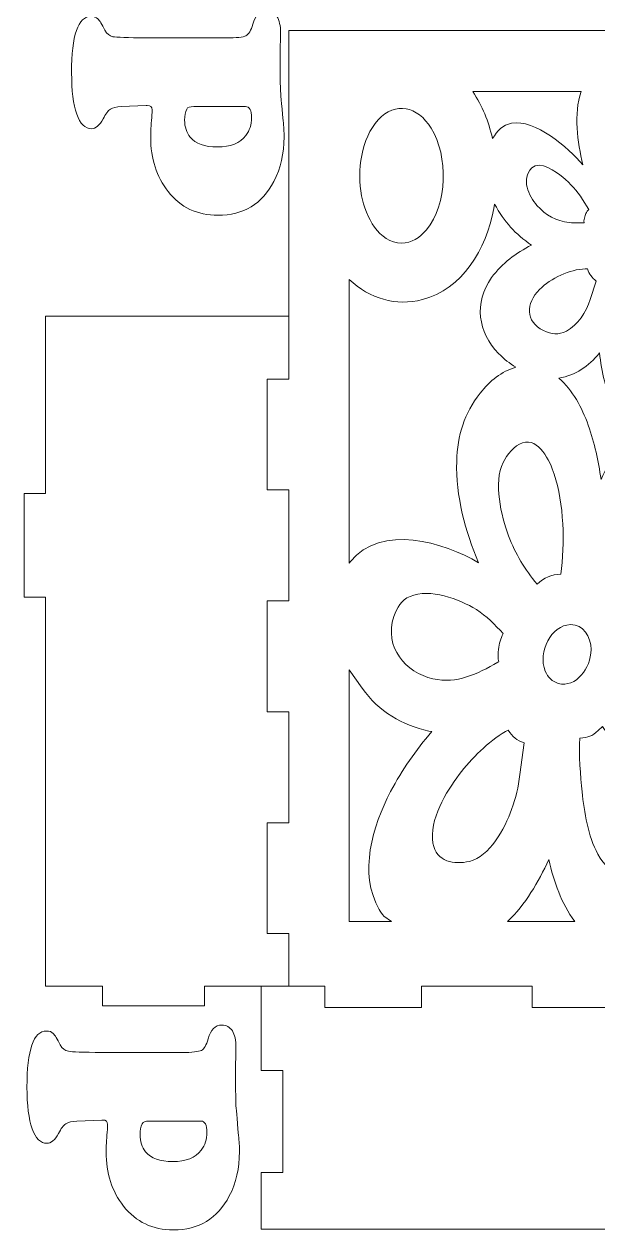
# Model space of a CAD drawing. Header units: centimetres. Extents: x -59 to 59, y -29 to 29.
# Drawn here: x 30.93 to 37.59, y -29.25 to -15.27 of the extents above; entities that cross this region are included whole.
import ezdxf

# ---------------------------------------------------------------- set-up
doc = ezdxf.new("R2010")
doc.units = ezdxf.units.CM
doc.header["$MEASUREMENT"] = 0
doc.layers.add('Camada 1', color=7, linetype='Continuous')

msp = doc.modelspace()

# ---------------------------------------------------------------- linework, layer by layer
at = {"layer": 'Camada 1', "color": 250, "lineweight": 9}
for points, knots in [([(32.352, -15.43285), (32.352, -15.43285), (33.2798, -15.43285), (33.2798, -15.43285), (33.2798, -15.43285), (33.3996, -15.43285), (33.47606, -15.42503), (33.50798, -15.40816), (33.50798, -15.40816), (33.54049, -15.39191), (33.56698, -15.34736), (33.58685, -15.2745), (33.58685, -15.2745), (33.61695, -15.16855), (33.66994, -15.11556), (33.74519, -15.11556), (33.74519, -15.11556), (33.79818, -15.11556), (33.83911, -15.13784), (33.86741, -15.18239), (33.86741, -15.18239), (33.8951, -15.22754), (33.90955, -15.29197), (33.90955, -15.37686), (33.90955, -15.37686), (33.90955, -15.40516), (33.90775, -15.47499), (33.90413, -15.58638), (33.90413, -15.58638), (33.90413, -15.58638), (33.90413, -15.69235), (33.90413, -15.69235), (33.90413, -15.69235), (33.90534, -15.88742), (33.90655, -16.00181), (33.90836, -16.03553), (33.90836, -16.03553), (33.91016, -16.06924), (33.92039, -16.18845), (33.93966, -16.39435), (33.93966, -16.39435), (33.94629, -16.46239), (33.9499, -16.52501), (33.9499, -16.5816), (33.9499, -16.5816), (33.9499, -16.77427), (33.91076, -16.94586), (33.83189, -17.09637), (33.83189, -17.09637), (33.69523, -17.35887), (33.47908, -17.48953), (33.18286, -17.48953), (33.18286, -17.48953), (32.94263, -17.48953), (32.75058, -17.39801), (32.60608, -17.21437), (32.60608, -17.21437), (32.47062, -17.04159), (32.40317, -16.83267), (32.40317, -16.58642), (32.40317, -16.58642), (32.40317, -16.5244), (32.4074, -16.44794), (32.41522, -16.35763), (32.41522, -16.35763), (32.41883, -16.30946), (32.42064, -16.27937), (32.42064, -16.26732), (32.42064, -16.26732), (32.42064, -16.2336), (32.40137, -16.21615), (32.36224, -16.21615), (32.36224, -16.21615), (32.36224, -16.21615), (32.352, -16.21615), (32.352, -16.21615), (32.352, -16.21615), (32.352, -16.21615), (32.06241, -16.22879), (32.06241, -16.22879), (32.06241, -16.22879), (32.00642, -16.2312), (31.96426, -16.24144), (31.93657, -16.2595), (31.93657, -16.2595), (31.90888, -16.27756), (31.88058, -16.31488), (31.85108, -16.37148), (31.85108, -16.37148), (31.81014, -16.44794), (31.76498, -16.48587), (31.71681, -16.48587), (31.71681, -16.48587), (31.64276, -16.48587), (31.58557, -16.42988), (31.54584, -16.31669), (31.54584, -16.31669), (31.5061, -16.2041), (31.48562, -16.04395), (31.48562, -15.83685), (31.48562, -15.83685), (31.48562, -15.40215), (31.56029, -15.18419), (31.7102, -15.18419), (31.7102, -15.18419), (31.74512, -15.18419), (31.77221, -15.19384), (31.79087, -15.21249), (31.79087, -15.21249), (31.80954, -15.23177), (31.83664, -15.27571), (31.87215, -15.34495), (31.87215, -15.34495), (31.89443, -15.3871), (31.92574, -15.41178), (31.96547, -15.419), (31.96547, -15.419), (32.00581, -15.42622), (32.13466, -15.43105), (32.352, -15.43285)], [0, 0, 0, 0, 0.03225806, 0.03225806, 0.03225806, 0.03225806, 0.06451613, 0.06451613, 0.06451613, 0.06451613, 0.09677419, 0.09677419, 0.09677419, 0.09677419, 0.12903226, 0.12903226, 0.12903226, 0.12903226, 0.16129032, 0.16129032, 0.16129032, 0.16129032, 0.19354839, 0.19354839, 0.19354839, 0.19354839, 0.22580645, 0.22580645, 0.22580645, 0.22580645, 0.25806452, 0.25806452, 0.25806452, 0.25806452, 0.29032258, 0.29032258, 0.29032258, 0.29032258, 0.32258065, 0.32258065, 0.32258065, 0.32258065, 0.35483871, 0.35483871, 0.35483871, 0.35483871, 0.38709677, 0.38709677, 0.38709677, 0.38709677, 0.41935484, 0.41935484, 0.41935484, 0.41935484, 0.4516129, 0.4516129, 0.4516129, 0.4516129, 0.48387097, 0.48387097, 0.48387097, 0.48387097, 0.51612903, 0.51612903, 0.51612903, 0.51612903, 0.5483871, 0.5483871, 0.5483871, 0.5483871, 0.58064516, 0.58064516, 0.58064516, 0.58064516, 0.61290323, 0.61290323, 0.61290323, 0.61290323, 0.64516129, 0.64516129, 0.64516129, 0.64516129, 0.67741935, 0.67741935, 0.67741935, 0.67741935, 0.70967742, 0.70967742, 0.70967742, 0.70967742, 0.74193548, 0.74193548, 0.74193548, 0.74193548, 0.77419355, 0.77419355, 0.77419355, 0.77419355, 0.80645161, 0.80645161, 0.80645161, 0.80645161, 0.83870968, 0.83870968, 0.83870968, 0.83870968, 0.87096774, 0.87096774, 0.87096774, 0.87096774, 0.90322581, 0.90322581, 0.90322581, 0.90322581, 0.93548387, 0.93548387, 0.93548387, 0.93548387, 1, 1, 1, 1]), ([(56.365, -26.42502), (56.365, -26.42502), (56.365, -25.81689), (56.365, -25.81689), (56.365, -25.81689), (56.365, -25.81689), (56.61497, -25.81689), (56.61497, -25.81689), (56.61497, -25.81689), (56.61497, -25.81689), (56.61497, -24.53133), (56.61497, -24.53133), (56.61497, -24.53133), (56.61497, -24.53133), (56.365, -24.53133), (56.365, -24.53133), (56.365, -24.53133), (56.365, -24.53133), (56.365, -23.24575), (56.365, -23.24575), (56.365, -23.24575), (56.365, -23.24575), (56.61497, -23.24575), (56.61497, -23.24575), (56.61497, -23.24575), (56.61497, -23.24575), (56.61497, -21.95968), (56.61497, -21.95968), (56.61497, -21.95968), (56.61497, -21.95968), (56.365, -21.95968), (56.365, -21.95968), (56.365, -21.95968), (56.365, -21.95968), (56.365, -20.6741), (56.365, -20.6741), (56.365, -20.6741), (56.365, -20.6741), (56.61497, -20.6741), (56.61497, -20.6741), (56.61497, -20.6741), (56.61497, -20.6741), (56.61497, -19.38802), (56.61497, -19.38802), (56.61497, -19.38802), (56.61497, -19.38802), (56.365, -19.38802), (56.365, -19.38802), (56.365, -19.38802), (56.365, -19.38802), (56.365, -15.34581), (56.365, -15.34581), (56.365, -15.34581), (56.365, -15.34581), (34.00492, -15.34581), (34.00492, -15.34581), (34.00492, -15.34581), (34.00492, -15.34581), (34.00492, -19.38802), (34.00492, -19.38802), (34.00492, -19.38802), (34.00492, -19.38802), (33.75495, -19.38802), (33.75495, -19.38802), (33.75495, -19.38802), (33.75495, -19.38802), (33.75495, -20.6741), (33.75495, -20.6741), (33.75495, -20.6741), (33.75495, -20.6741), (34.00492, -20.6741), (34.00492, -20.6741), (34.00492, -20.6741), (34.00492, -20.6741), (34.00492, -21.95968), (34.00492, -21.95968), (34.00492, -21.95968), (34.00492, -21.95968), (33.75495, -21.95968), (33.75495, -21.95968), (33.75495, -21.95968), (33.75495, -21.95968), (33.75495, -23.24575), (33.75495, -23.24575), (33.75495, -23.24575), (33.75495, -23.24575), (34.00492, -23.24575), (34.00492, -23.24575), (34.00492, -23.24575), (34.00492, -23.24575), (34.00492, -24.53133), (34.00492, -24.53133), (34.00492, -24.53133), (34.00492, -24.53133), (33.75495, -24.53133), (33.75495, -24.53133), (33.75495, -24.53133), (33.75495, -24.53133), (33.75495, -25.81689), (33.75495, -25.81689), (33.75495, -25.81689), (33.75495, -25.81689), (34.00492, -25.81689), (34.00492, -25.81689), (34.00492, -25.81689), (34.00492, -25.81689), (34.00492, -26.42502), (34.00492, -26.42502)], [0, 0, 0, 0, 0.03571429, 0.03571429, 0.03571429, 0.03571429, 0.07142857, 0.07142857, 0.07142857, 0.07142857, 0.10714286, 0.10714286, 0.10714286, 0.10714286, 0.14285714, 0.14285714, 0.14285714, 0.14285714, 0.17857143, 0.17857143, 0.17857143, 0.17857143, 0.21428571, 0.21428571, 0.21428571, 0.21428571, 0.25, 0.25, 0.25, 0.25, 0.28571429, 0.28571429, 0.28571429, 0.28571429, 0.32142857, 0.32142857, 0.32142857, 0.32142857, 0.35714286, 0.35714286, 0.35714286, 0.35714286, 0.39285714, 0.39285714, 0.39285714, 0.39285714, 0.42857143, 0.42857143, 0.42857143, 0.42857143, 0.46428571, 0.46428571, 0.46428571, 0.46428571, 0.5, 0.5, 0.5, 0.5, 0.53571429, 0.53571429, 0.53571429, 0.53571429, 0.57142857, 0.57142857, 0.57142857, 0.57142857, 0.60714286, 0.60714286, 0.60714286, 0.60714286, 0.64285714, 0.64285714, 0.64285714, 0.64285714, 0.67857143, 0.67857143, 0.67857143, 0.67857143, 0.71428571, 0.71428571, 0.71428571, 0.71428571, 0.75, 0.75, 0.75, 0.75, 0.78571429, 0.78571429, 0.78571429, 0.78571429, 0.82142857, 0.82142857, 0.82142857, 0.82142857, 0.85714286, 0.85714286, 0.85714286, 0.85714286, 0.89285714, 0.89285714, 0.89285714, 0.89285714, 0.92857143, 0.92857143, 0.92857143, 0.92857143, 1, 1, 1, 1]), ([(33.50377, -16.22879), (33.50377, -16.22879), (32.90411, -16.22879), (32.90411, -16.22879), (32.90411, -16.22879), (32.85834, -16.22879), (32.83065, -16.23842), (32.82102, -16.25889), (32.82102, -16.25889), (32.80476, -16.29261), (32.79633, -16.33536), (32.79633, -16.38713), (32.79633, -16.38713), (32.79633, -16.4648), (32.818, -16.53043), (32.86195, -16.58341), (32.86195, -16.58341), (32.92397, -16.65987), (33.02873, -16.6978), (33.17563, -16.6978), (33.17563, -16.6978), (33.32856, -16.6978), (33.43934, -16.65325), (33.50738, -16.56354), (33.50738, -16.56354), (33.55073, -16.50755), (33.5724, -16.43891), (33.5724, -16.35944), (33.5724, -16.35944), (33.5724, -16.27214), (33.54952, -16.22879), (33.50377, -16.22879)], [0, 0, 0, 0, 0.11111111, 0.11111111, 0.11111111, 0.11111111, 0.22222222, 0.22222222, 0.22222222, 0.22222222, 0.33333333, 0.33333333, 0.33333333, 0.33333333, 0.44444444, 0.44444444, 0.44444444, 0.44444444, 0.55555556, 0.55555556, 0.55555556, 0.55555556, 0.66666667, 0.66666667, 0.66666667, 0.66666667, 0.77777778, 0.77777778, 0.77777778, 0.77777778, 1, 1, 1, 1]), ([(31.84319, -26.42502), (31.84319, -26.42502), (31.18495, -26.42502), (31.18495, -26.42502), (31.18495, -26.42502), (31.18495, -26.42502), (31.18495, -21.91689), (31.18495, -21.91689), (31.18495, -21.91689), (31.18495, -21.91689), (30.93498, -21.91689), (30.93498, -21.91689), (30.93498, -21.91689), (30.93498, -21.91689), (30.93498, -20.71688), (30.93498, -20.71688), (30.93498, -20.71688), (30.93498, -20.71688), (31.18495, -20.71688), (31.18495, -20.71688), (31.18495, -20.71688), (31.18495, -20.71688), (31.18495, -18.65997), (31.18495, -18.65997)], [0, 0, 0, 0, 0.14285714, 0.14285714, 0.14285714, 0.14285714, 0.28571429, 0.28571429, 0.28571429, 0.28571429, 0.42857143, 0.42857143, 0.42857143, 0.42857143, 0.57142857, 0.57142857, 0.57142857, 0.57142857, 0.71428571, 0.71428571, 0.71428571, 0.71428571, 1, 1, 1, 1]), ([(31.84319, -26.42502), (31.84319, -26.42502), (31.84319, -26.65502), (31.84319, -26.65502), (31.84319, -26.65502), (31.84319, -26.65502), (33.02632, -26.65502), (33.02632, -26.65502), (33.02632, -26.65502), (33.02632, -26.65502), (33.02632, -26.42502), (33.02632, -26.42502), (33.02632, -26.42502), (33.02632, -26.42502), (33.68495, -26.42502), (33.68495, -26.42502)], [0, 0, 0, 0, 0.2, 0.2, 0.2, 0.2, 0.4, 0.4, 0.4, 0.4, 0.6, 0.6, 0.6, 0.6, 1, 1, 1, 1]), ([(34.42339, -26.67499), (34.42339, -26.67499), (34.42339, -26.42502), (34.42339, -26.42502), (34.42339, -26.42502), (34.42339, -26.42502), (33.68495, -26.42502), (33.68495, -26.42502), (33.68495, -26.42502), (33.68495, -26.42502), (33.68495, -26.74499), (33.68495, -26.74499)], [0, 0, 0, 0, 0.25, 0.25, 0.25, 0.25, 0.5, 0.5, 0.5, 0.5, 1, 1, 1, 1]), ([(54.8277, -26.67499), (54.8277, -26.67499), (54.8277, -26.42502), (54.8277, -26.42502), (54.8277, -26.42502), (54.8277, -26.42502), (53.54213, -26.42502), (53.54213, -26.42502), (53.54213, -26.42502), (53.54213, -26.42502), (53.54213, -26.67499), (53.54213, -26.67499), (53.54213, -26.67499), (53.54213, -26.67499), (52.25604, -26.67499), (52.25604, -26.67499), (52.25604, -26.67499), (52.25604, -26.67499), (52.25604, -26.42502), (52.25604, -26.42502), (52.25604, -26.42502), (52.25604, -26.42502), (50.97048, -26.42502), (50.97048, -26.42502), (50.97048, -26.42502), (50.97048, -26.42502), (50.97048, -26.67499), (50.97048, -26.67499), (50.97048, -26.67499), (50.97048, -26.67499), (49.68492, -26.67499), (49.68492, -26.67499), (49.68492, -26.67499), (49.68492, -26.67499), (49.68492, -26.42502), (49.68492, -26.42502), (49.68492, -26.42502), (49.68492, -26.42502), (48.39935, -26.42502), (48.39935, -26.42502), (48.39935, -26.42502), (48.39935, -26.42502), (48.39935, -26.67499), (48.39935, -26.67499), (48.39935, -26.67499), (48.39935, -26.67499), (47.11327, -26.67499), (47.11327, -26.67499), (47.11327, -26.67499), (47.11327, -26.67499), (47.11327, -26.42502), (47.11327, -26.42502), (47.11327, -26.42502), (47.11327, -26.42502), (45.8277, -26.42502), (45.8277, -26.42502), (45.8277, -26.42502), (45.8277, -26.42502), (45.8277, -26.67499), (45.8277, -26.67499), (45.8277, -26.67499), (45.8277, -26.67499), (44.54213, -26.67499), (44.54213, -26.67499), (44.54213, -26.67499), (44.54213, -26.67499), (44.54213, -26.42502), (44.54213, -26.42502), (44.54213, -26.42502), (44.54213, -26.42502), (43.25656, -26.42502), (43.25656, -26.42502), (43.25656, -26.42502), (43.25656, -26.42502), (43.25656, -26.67499), (43.25656, -26.67499), (43.25656, -26.67499), (43.25656, -26.67499), (41.97048, -26.67499), (41.97048, -26.67499), (41.97048, -26.67499), (41.97048, -26.67499), (41.97048, -26.42502), (41.97048, -26.42502), (41.97048, -26.42502), (41.97048, -26.42502), (40.68491, -26.42502), (40.68491, -26.42502), (40.68491, -26.42502), (40.68491, -26.42502), (40.68491, -26.67499), (40.68491, -26.67499), (40.68491, -26.67499), (40.68491, -26.67499), (39.39935, -26.67499), (39.39935, -26.67499), (39.39935, -26.67499), (39.39935, -26.67499), (39.39935, -26.42502), (39.39935, -26.42502), (39.39935, -26.42502), (39.39935, -26.42502), (38.11378, -26.42502), (38.11378, -26.42502), (38.11378, -26.42502), (38.11378, -26.42502), (38.11378, -26.67499), (38.11378, -26.67499), (38.11378, -26.67499), (38.11378, -26.67499), (36.82771, -26.67499), (36.82771, -26.67499), (36.82771, -26.67499), (36.82771, -26.67499), (36.82771, -26.42502), (36.82771, -26.42502), (36.82771, -26.42502), (36.82771, -26.42502), (35.54213, -26.42502), (35.54213, -26.42502), (35.54213, -26.42502), (35.54213, -26.42502), (35.54213, -26.67499), (35.54213, -26.67499)], [0, 0, 0, 0, 0.03125, 0.03125, 0.03125, 0.03125, 0.0625, 0.0625, 0.0625, 0.0625, 0.09375, 0.09375, 0.09375, 0.09375, 0.125, 0.125, 0.125, 0.125, 0.15625, 0.15625, 0.15625, 0.15625, 0.1875, 0.1875, 0.1875, 0.1875, 0.21875, 0.21875, 0.21875, 0.21875, 0.25, 0.25, 0.25, 0.25, 0.28125, 0.28125, 0.28125, 0.28125, 0.3125, 0.3125, 0.3125, 0.3125, 0.34375, 0.34375, 0.34375, 0.34375, 0.375, 0.375, 0.375, 0.375, 0.40625, 0.40625, 0.40625, 0.40625, 0.4375, 0.4375, 0.4375, 0.4375, 0.46875, 0.46875, 0.46875, 0.46875, 0.5, 0.5, 0.5, 0.5, 0.53125, 0.53125, 0.53125, 0.53125, 0.5625, 0.5625, 0.5625, 0.5625, 0.59375, 0.59375, 0.59375, 0.59375, 0.625, 0.625, 0.625, 0.625, 0.65625, 0.65625, 0.65625, 0.65625, 0.6875, 0.6875, 0.6875, 0.6875, 0.71875, 0.71875, 0.71875, 0.71875, 0.75, 0.75, 0.75, 0.75, 0.78125, 0.78125, 0.78125, 0.78125, 0.8125, 0.8125, 0.8125, 0.8125, 0.84375, 0.84375, 0.84375, 0.84375, 0.875, 0.875, 0.875, 0.875, 0.90625, 0.90625, 0.90625, 0.90625, 0.9375, 0.9375, 0.9375, 0.9375, 1, 1, 1, 1]), ([(33.68495, -26.74499), (33.68495, -26.74499), (33.68495, -27.40362), (33.68495, -27.40362), (33.68495, -27.40362), (33.68495, -27.40362), (33.93495, -27.40362), (33.93495, -27.40362), (33.93495, -27.40362), (33.93495, -27.40362), (33.93495, -28.58675), (33.93495, -28.58675), (33.93495, -28.58675), (33.93495, -28.58675), (33.68495, -28.58675), (33.68495, -28.58675), (33.68495, -28.58675), (33.68495, -28.58675), (33.68495, -29.24539), (33.68495, -29.24539)], [0, 0, 0, 0, 0.16666667, 0.16666667, 0.16666667, 0.16666667, 0.33333333, 0.33333333, 0.33333333, 0.33333333, 0.5, 0.5, 0.5, 0.5, 0.66666667, 0.66666667, 0.66666667, 0.66666667, 1, 1, 1, 1]), ([(31.83476, -27.19552), (31.83476, -27.19552), (32.76256, -27.19552), (32.76256, -27.19552), (32.76256, -27.19552), (32.88236, -27.19552), (32.95882, -27.1877), (32.99074, -27.17083), (32.99074, -27.17083), (33.02325, -27.15458), (33.04974, -27.11003), (33.06961, -27.03717), (33.06961, -27.03717), (33.09971, -26.93122), (33.1527, -26.87823), (33.22795, -26.87823), (33.22795, -26.87823), (33.28094, -26.87823), (33.32187, -26.90051), (33.35017, -26.94506), (33.35017, -26.94506), (33.37786, -26.99021), (33.39231, -27.05464), (33.39231, -27.13953), (33.39231, -27.13953), (33.39231, -27.16783), (33.39051, -27.23766), (33.38689, -27.34905), (33.38689, -27.34905), (33.38689, -27.34905), (33.38689, -27.45502), (33.38689, -27.45502), (33.38689, -27.45502), (33.3881, -27.65009), (33.38931, -27.76448), (33.39112, -27.7982), (33.39112, -27.7982), (33.39292, -27.83191), (33.40315, -27.95112), (33.42242, -28.15702), (33.42242, -28.15702), (33.42905, -28.22506), (33.43266, -28.28768), (33.43266, -28.34427), (33.43266, -28.34427), (33.43266, -28.53694), (33.39352, -28.70853), (33.31465, -28.85904), (33.31465, -28.85904), (33.17799, -29.12154), (32.96184, -29.2522), (32.66562, -29.2522), (32.66562, -29.2522), (32.42539, -29.2522), (32.23334, -29.16068), (32.08884, -28.97704), (32.08884, -28.97704), (31.95338, -28.80426), (31.88593, -28.59534), (31.88593, -28.34909), (31.88593, -28.34909), (31.88593, -28.28707), (31.89016, -28.21061), (31.89798, -28.1203), (31.89798, -28.1203), (31.90159, -28.07213), (31.9034, -28.04204), (31.9034, -28.02999), (31.9034, -28.02999), (31.9034, -27.99627), (31.88413, -27.97882), (31.845, -27.97882), (31.845, -27.97882), (31.845, -27.97882), (31.83476, -27.97882), (31.83476, -27.97882), (31.83476, -27.97882), (31.83476, -27.97882), (31.54517, -27.99146), (31.54517, -27.99146), (31.54517, -27.99146), (31.48918, -27.99387), (31.44702, -28.00411), (31.41933, -28.02217), (31.41933, -28.02217), (31.39164, -28.04023), (31.36334, -28.07755), (31.33384, -28.13415), (31.33384, -28.13415), (31.2929, -28.21061), (31.24774, -28.24854), (31.19957, -28.24854), (31.19957, -28.24854), (31.12552, -28.24854), (31.06833, -28.19255), (31.0286, -28.07936), (31.0286, -28.07936), (30.98886, -27.96677), (30.96838, -27.80662), (30.96838, -27.59952), (30.96838, -27.59952), (30.96838, -27.16482), (31.04305, -26.94686), (31.19296, -26.94686), (31.19296, -26.94686), (31.22788, -26.94686), (31.25497, -26.95651), (31.27363, -26.97516), (31.27363, -26.97516), (31.2923, -26.99444), (31.3194, -27.03838), (31.35491, -27.10762), (31.35491, -27.10762), (31.37719, -27.14977), (31.4085, -27.17445), (31.44823, -27.18167), (31.44823, -27.18167), (31.48857, -27.18889), (31.61742, -27.19372), (31.83476, -27.19552)], [0, 0, 0, 0, 0.03225806, 0.03225806, 0.03225806, 0.03225806, 0.06451613, 0.06451613, 0.06451613, 0.06451613, 0.09677419, 0.09677419, 0.09677419, 0.09677419, 0.12903226, 0.12903226, 0.12903226, 0.12903226, 0.16129032, 0.16129032, 0.16129032, 0.16129032, 0.19354839, 0.19354839, 0.19354839, 0.19354839, 0.22580645, 0.22580645, 0.22580645, 0.22580645, 0.25806452, 0.25806452, 0.25806452, 0.25806452, 0.29032258, 0.29032258, 0.29032258, 0.29032258, 0.32258065, 0.32258065, 0.32258065, 0.32258065, 0.35483871, 0.35483871, 0.35483871, 0.35483871, 0.38709677, 0.38709677, 0.38709677, 0.38709677, 0.41935484, 0.41935484, 0.41935484, 0.41935484, 0.4516129, 0.4516129, 0.4516129, 0.4516129, 0.48387097, 0.48387097, 0.48387097, 0.48387097, 0.51612903, 0.51612903, 0.51612903, 0.51612903, 0.5483871, 0.5483871, 0.5483871, 0.5483871, 0.58064516, 0.58064516, 0.58064516, 0.58064516, 0.61290323, 0.61290323, 0.61290323, 0.61290323, 0.64516129, 0.64516129, 0.64516129, 0.64516129, 0.67741935, 0.67741935, 0.67741935, 0.67741935, 0.70967742, 0.70967742, 0.70967742, 0.70967742, 0.74193548, 0.74193548, 0.74193548, 0.74193548, 0.77419355, 0.77419355, 0.77419355, 0.77419355, 0.80645161, 0.80645161, 0.80645161, 0.80645161, 0.83870968, 0.83870968, 0.83870968, 0.83870968, 0.87096774, 0.87096774, 0.87096774, 0.87096774, 0.90322581, 0.90322581, 0.90322581, 0.90322581, 0.93548387, 0.93548387, 0.93548387, 0.93548387, 1, 1, 1, 1]), ([(32.98653, -27.99146), (32.98653, -27.99146), (32.38687, -27.99146), (32.38687, -27.99146), (32.38687, -27.99146), (32.3411, -27.99146), (32.31341, -28.00109), (32.30378, -28.02156), (32.30378, -28.02156), (32.28752, -28.05528), (32.27909, -28.09803), (32.27909, -28.1498), (32.27909, -28.1498), (32.27909, -28.22747), (32.30076, -28.2931), (32.34471, -28.34608), (32.34471, -28.34608), (32.40673, -28.42254), (32.51149, -28.46047), (32.65839, -28.46047), (32.65839, -28.46047), (32.81132, -28.46047), (32.9221, -28.41592), (32.99014, -28.32621), (32.99014, -28.32621), (33.03349, -28.27022), (33.05516, -28.20158), (33.05516, -28.12211), (33.05516, -28.12211), (33.05516, -28.03481), (33.03228, -27.99146), (32.98653, -27.99146)], [0, 0, 0, 0, 0.11111111, 0.11111111, 0.11111111, 0.11111111, 0.22222222, 0.22222222, 0.22222222, 0.22222222, 0.33333333, 0.33333333, 0.33333333, 0.33333333, 0.44444444, 0.44444444, 0.44444444, 0.44444444, 0.55555556, 0.55555556, 0.55555556, 0.55555556, 0.66666667, 0.66666667, 0.66666667, 0.66666667, 0.77777778, 0.77777778, 0.77777778, 0.77777778, 1, 1, 1, 1])]:
    msp.add_open_spline(points, degree=3, knots=knots, dxfattribs=at)
at = {"layer": 'Camada 1', "color": 1, "lineweight": 9}
for points, knots in [([(36.36764, -16.60007), (36.31789, -16.39196), (36.25341, -16.23052), (36.13749, -16.05453), (36.13749, -16.05453), (36.13749, -16.05453), (37.39409, -16.05453), (37.39409, -16.05453), (37.39409, -16.05453), (37.30623, -16.31818), (37.35153, -16.6376), (37.41634, -16.90294), (37.41634, -16.90294), (37.24078, -16.70536), (36.86225, -16.37061), (36.58754, -16.4227), (36.58754, -16.4227), (36.48652, -16.44185), (36.42274, -16.51093), (36.36764, -16.60007)], [0, 0, 0, 0, 0.16666667, 0.16666667, 0.16666667, 0.16666667, 0.33333333, 0.33333333, 0.33333333, 0.33333333, 0.5, 0.5, 0.5, 0.5, 0.66666667, 0.66666667, 0.66666667, 0.66666667, 1, 1, 1, 1]), ([(35.31213, -17.81218), (35.04886, -17.80683), (34.89678, -17.50995), (34.84919, -17.2623), (34.84919, -17.2623), (34.79377, -16.97382), (34.84361, -16.59864), (35.04123, -16.38323), (35.04123, -16.38323), (35.24195, -16.16444), (35.49892, -16.22717), (35.65475, -16.47862), (35.65475, -16.47862), (35.85741, -16.80562), (35.84486, -17.36376), (35.60253, -17.65639), (35.60253, -17.65639), (35.5246, -17.75049), (35.42965, -17.80979), (35.31213, -17.81218)], [0, 0, 0, 0, 0.16666667, 0.16666667, 0.16666667, 0.16666667, 0.33333333, 0.33333333, 0.33333333, 0.33333333, 0.5, 0.5, 0.5, 0.5, 0.66666667, 0.66666667, 0.66666667, 0.66666667, 1, 1, 1, 1]), ([(37.42901, -17.5772), (37.42213, -17.55272), (37.43751, -17.49436), (37.45087, -17.46785), (37.45087, -17.46785), (37.45952, -17.45068), (37.47012, -17.43601), (37.4829, -17.42214), (37.4829, -17.42214), (37.4829, -17.42214), (37.41191, -17.30474), (37.41191, -17.30474), (37.41191, -17.30474), (37.34754, -17.2041), (37.27241, -17.12281), (37.1825, -17.04801), (37.1825, -17.04801), (37.10896, -16.98682), (36.91611, -16.84357), (36.82219, -16.94078), (36.82219, -16.94078), (36.6977, -17.06961), (36.78346, -17.26329), (36.8833, -17.37546), (36.8833, -17.37546), (36.98393, -17.48851), (37.11008, -17.55686), (37.25468, -17.5729), (37.25468, -17.5729), (37.33849, -17.58219), (37.3579, -17.57396), (37.42901, -17.5772)], [0, 0, 0, 0, 0.11111111, 0.11111111, 0.11111111, 0.11111111, 0.22222222, 0.22222222, 0.22222222, 0.22222222, 0.33333333, 0.33333333, 0.33333333, 0.33333333, 0.44444444, 0.44444444, 0.44444444, 0.44444444, 0.55555556, 0.55555556, 0.55555556, 0.55555556, 0.66666667, 0.66666667, 0.66666667, 0.66666667, 0.77777778, 0.77777778, 0.77777778, 0.77777778, 1, 1, 1, 1]), ([(34.70647, -21.52107), (34.70647, -21.52107), (34.70647, -18.23464), (34.70647, -18.23464), (34.70647, -18.23464), (34.94406, -18.45515), (35.24802, -18.54803), (35.55493, -18.46729), (35.55493, -18.46729), (36.01339, -18.34671), (36.29558, -17.8864), (36.38321, -17.41061), (36.38321, -17.41061), (36.38321, -17.41061), (36.39205, -17.35896), (36.39205, -17.35896), (36.39205, -17.35896), (36.49941, -17.56656), (36.63546, -17.70802), (36.81845, -17.83566), (36.81845, -17.83566), (36.64347, -17.92699), (36.47634, -18.04344), (36.35719, -18.21253), (36.35719, -18.21253), (36.148, -18.50937), (36.19741, -18.84183), (36.43851, -19.09326), (36.43851, -19.09326), (36.50159, -19.15904), (36.56374, -19.20489), (36.63946, -19.25131), (36.63946, -19.25131), (36.46865, -19.30013), (36.33727, -19.40796), (36.2244, -19.55265), (36.2244, -19.55265), (36.03954, -19.78959), (35.9604, -20.03645), (35.95168, -20.34407), (35.95168, -20.34407), (35.94036, -20.74279), (36.05295, -21.15796), (36.20606, -21.51746), (36.20606, -21.51746), (35.80481, -21.2807), (35.07718, -21.05921), (34.71884, -21.5052), (34.71884, -21.5052), (34.71884, -21.5052), (34.70647, -21.52107), (34.70647, -21.52107)], [0, 0, 0, 0, 0.07142857, 0.07142857, 0.07142857, 0.07142857, 0.14285714, 0.14285714, 0.14285714, 0.14285714, 0.21428571, 0.21428571, 0.21428571, 0.21428571, 0.28571429, 0.28571429, 0.28571429, 0.28571429, 0.35714286, 0.35714286, 0.35714286, 0.35714286, 0.42857143, 0.42857143, 0.42857143, 0.42857143, 0.5, 0.5, 0.5, 0.5, 0.57142857, 0.57142857, 0.57142857, 0.57142857, 0.64285714, 0.64285714, 0.64285714, 0.64285714, 0.71428571, 0.71428571, 0.71428571, 0.71428571, 0.78571429, 0.78571429, 0.78571429, 0.78571429, 0.85714286, 0.85714286, 0.85714286, 0.85714286, 1, 1, 1, 1]), ([(37.56957, -18.25194), (37.56957, -18.25194), (37.50054, -18.46751), (37.50054, -18.46751), (37.50054, -18.46751), (37.45229, -18.61265), (37.35773, -18.76161), (37.22574, -18.8312), (37.22574, -18.8312), (37.13105, -18.88112), (37.05264, -18.87166), (36.9587, -18.82544), (36.9587, -18.82544), (36.74548, -18.72054), (36.75141, -18.51484), (36.91321, -18.34933), (36.91321, -18.34933), (37.04257, -18.217), (37.26487, -18.11709), (37.44332, -18.11078), (37.44332, -18.11078), (37.44332, -18.11078), (37.46778, -18.11043), (37.46778, -18.11043), (37.46778, -18.11043), (37.49018, -18.17081), (37.52174, -18.21284), (37.56957, -18.25194)], [0, 0, 0, 0, 0.125, 0.125, 0.125, 0.125, 0.25, 0.25, 0.25, 0.25, 0.375, 0.375, 0.375, 0.375, 0.5, 0.5, 0.5, 0.5, 0.625, 0.625, 0.625, 0.625, 0.75, 0.75, 0.75, 0.75, 1, 1, 1, 1]), ([(38.02967, -19.89869), (37.93406, -19.8542), (37.86504, -19.79368), (37.80192, -19.70434), (37.80192, -19.70434), (37.67821, -19.52928), (37.62864, -19.30118), (37.60947, -19.08615), (37.60947, -19.08615), (37.47638, -19.24016), (37.33307, -19.34709), (37.1371, -19.37708), (37.1371, -19.37708), (37.29926, -19.52037), (37.40226, -19.71604), (37.47776, -19.92436), (37.47776, -19.92436), (37.55351, -20.13341), (37.59344, -20.33188), (37.62629, -20.55239), (37.62629, -20.55239), (37.74429, -20.30454), (37.85946, -20.10784), (38.02967, -19.89869)], [0, 0, 0, 0, 0.14285714, 0.14285714, 0.14285714, 0.14285714, 0.28571429, 0.28571429, 0.28571429, 0.28571429, 0.42857143, 0.42857143, 0.42857143, 0.42857143, 0.57142857, 0.57142857, 0.57142857, 0.57142857, 0.71428571, 0.71428571, 0.71428571, 0.71428571, 1, 1, 1, 1]), ([(36.88367, -21.76674), (36.96622, -21.69223), (37.04976, -21.65348), (37.15806, -21.65081), (37.15806, -21.65081), (37.21256, -21.30174), (37.19337, -20.82506), (37.0825, -20.49112), (37.0825, -20.49112), (37.03131, -20.33691), (36.90683, -20.06765), (36.71409, -20.12711), (36.71409, -20.12711), (36.61925, -20.15637), (36.53522, -20.26576), (36.49103, -20.35493), (36.49103, -20.35493), (36.37507, -20.58895), (36.46798, -20.97673), (36.55321, -21.20412), (36.55321, -21.20412), (36.63465, -21.42139), (36.7417, -21.59249), (36.88367, -21.76674)], [0, 0, 0, 0, 0.14285714, 0.14285714, 0.14285714, 0.14285714, 0.28571429, 0.28571429, 0.28571429, 0.28571429, 0.42857143, 0.42857143, 0.42857143, 0.42857143, 0.57142857, 0.57142857, 0.57142857, 0.57142857, 0.71428571, 0.71428571, 0.71428571, 0.71428571, 1, 1, 1, 1]), ([(36.44135, -22.66673), (36.42894, -22.64007), (36.43197, -22.5536), (36.43566, -22.52185), (36.43566, -22.52185), (36.44348, -22.45449), (36.46206, -22.39803), (36.49062, -22.33807), (36.49062, -22.33807), (36.39499, -22.23871), (36.29552, -22.13231), (36.1801, -22.06119), (36.1801, -22.06119), (35.98004, -21.9379), (35.64104, -21.81013), (35.41108, -21.90824), (35.41108, -21.90824), (35.30801, -21.95221), (35.25936, -22.03362), (35.22303, -22.14285), (35.22303, -22.14285), (35.10539, -22.49666), (35.3627, -22.79238), (35.67616, -22.86268), (35.67616, -22.86268), (35.95729, -22.92574), (36.18629, -22.80915), (36.43002, -22.67198), (36.43002, -22.67198), (36.43002, -22.67198), (36.44135, -22.66673), (36.44135, -22.66673)], [0, 0, 0, 0, 0.11111111, 0.11111111, 0.11111111, 0.11111111, 0.22222222, 0.22222222, 0.22222222, 0.22222222, 0.33333333, 0.33333333, 0.33333333, 0.33333333, 0.44444444, 0.44444444, 0.44444444, 0.44444444, 0.55555556, 0.55555556, 0.55555556, 0.55555556, 0.66666667, 0.66666667, 0.66666667, 0.66666667, 0.77777778, 0.77777778, 0.77777778, 0.77777778, 1, 1, 1, 1]), ([(37.13042, -22.9174), (37.05872, -22.894), (37.01085, -22.84856), (36.97959, -22.77366), (36.97959, -22.77366), (36.88763, -22.55331), (37.04845, -22.24064), (37.27189, -22.23541), (37.27189, -22.23541), (37.4184, -22.23198), (37.51025, -22.37182), (37.50993, -22.52527), (37.50993, -22.52527), (37.50947, -22.74278), (37.33441, -22.96956), (37.13042, -22.9174)], [0, 0, 0, 0, 0.2, 0.2, 0.2, 0.2, 0.4, 0.4, 0.4, 0.4, 0.6, 0.6, 0.6, 0.6, 1, 1, 1, 1]), ([(34.70647, -22.75775), (34.70647, -22.75775), (34.85649, -22.97265), (34.85649, -22.97265), (34.85649, -22.97265), (35.04954, -23.24524), (35.32016, -23.40244), (35.62917, -23.46863), (35.62917, -23.46863), (35.62917, -23.46863), (35.66215, -23.47531), (35.66215, -23.47531), (35.66215, -23.47531), (35.47721, -23.69626), (35.32052, -23.91164), (35.18497, -24.17151), (35.18497, -24.17151), (34.97785, -24.56857), (34.80975, -25.11754), (35.05469, -25.53948), (35.05469, -25.53948), (35.06523, -25.55764), (35.09071, -25.60252), (35.10744, -25.61401), (35.10744, -25.61401), (35.10744, -25.61401), (35.19734, -25.67624), (35.19734, -25.67624), (35.19734, -25.67624), (35.19734, -25.67624), (34.70646, -25.67634), (34.70646, -25.67634), (34.70646, -25.67634), (34.70646, -25.67634), (34.70647, -22.75775), (34.70647, -22.75775)], [0, 0, 0, 0, 0.1, 0.1, 0.1, 0.1, 0.2, 0.2, 0.2, 0.2, 0.3, 0.3, 0.3, 0.3, 0.4, 0.4, 0.4, 0.4, 0.5, 0.5, 0.5, 0.5, 0.6, 0.6, 0.6, 0.6, 0.7, 0.7, 0.7, 0.7, 0.8, 0.8, 0.8, 0.8, 1, 1, 1, 1]), ([(36.73268, -23.60468), (36.73268, -23.60468), (36.68469, -23.97381), (36.68469, -23.97381), (36.68469, -23.97381), (36.66422, -24.12437), (36.64131, -24.23386), (36.58928, -24.37793), (36.58928, -24.37793), (36.50898, -24.60031), (36.33737, -24.92406), (36.09871, -24.98), (36.09871, -24.98), (35.9263, -25.0204), (35.71543, -24.98827), (35.67598, -24.76961), (35.67598, -24.76961), (35.62874, -24.50775), (35.8344, -24.16539), (35.9806, -23.97459), (35.9806, -23.97459), (36.12432, -23.78702), (36.31688, -23.59005), (36.51773, -23.47613), (36.51773, -23.47613), (36.51773, -23.47613), (36.55052, -23.45826), (36.55052, -23.45826), (36.55052, -23.45826), (36.59642, -23.53458), (36.65128, -23.58026), (36.73268, -23.60468)], [0, 0, 0, 0, 0.11111111, 0.11111111, 0.11111111, 0.11111111, 0.22222222, 0.22222222, 0.22222222, 0.22222222, 0.33333333, 0.33333333, 0.33333333, 0.33333333, 0.44444444, 0.44444444, 0.44444444, 0.44444444, 0.55555556, 0.55555556, 0.55555556, 0.55555556, 0.66666667, 0.66666667, 0.66666667, 0.66666667, 0.77777778, 0.77777778, 0.77777778, 0.77777778, 1, 1, 1, 1]), ([(37.64108, -23.41583), (37.64108, -23.41583), (37.86885, -23.74416), (37.86885, -23.74416), (37.86885, -23.74416), (38.00568, -23.94499), (38.1103, -24.1891), (38.14777, -24.43585), (38.14777, -24.43585), (38.17002, -24.58233), (38.171, -24.74983), (38.09613, -24.88009), (38.09613, -24.88009), (37.94573, -25.14179), (37.74244, -25.17964), (37.58832, -24.89476), (37.58832, -24.89476), (37.47721, -24.6894), (37.42939, -24.40667), (37.40672, -24.17368), (37.40672, -24.17368), (37.38947, -23.99638), (37.3627, -23.72943), (37.38078, -23.55146), (37.38078, -23.55146), (37.48526, -23.54095), (37.51197, -23.53439), (37.59345, -23.46136), (37.59345, -23.46136), (37.59345, -23.46136), (37.64108, -23.41583), (37.64108, -23.41583)], [0, 0, 0, 0, 0.11111111, 0.11111111, 0.11111111, 0.11111111, 0.22222222, 0.22222222, 0.22222222, 0.22222222, 0.33333333, 0.33333333, 0.33333333, 0.33333333, 0.44444444, 0.44444444, 0.44444444, 0.44444444, 0.55555556, 0.55555556, 0.55555556, 0.55555556, 0.66666667, 0.66666667, 0.66666667, 0.66666667, 0.77777778, 0.77777778, 0.77777778, 0.77777778, 1, 1, 1, 1]), ([(36.54284, -25.67634), (36.54284, -25.67634), (37.32132, -25.67634), (37.32132, -25.67634), (37.32132, -25.67634), (37.16337, -25.46268), (37.08217, -25.22051), (37.01954, -24.9585), (37.01954, -24.9585), (36.90029, -25.22201), (36.74742, -25.48003), (36.54284, -25.67634)], [0, 0, 0, 0, 0.25, 0.25, 0.25, 0.25, 0.5, 0.5, 0.5, 0.5, 1, 1, 1, 1])]:
    msp.add_open_spline(points, degree=3, knots=knots, dxfattribs=at)
at = {"layer": 'Camada 1', "color": 250, "lineweight": 20}
msp.add_open_spline([(34.00492, -18.65997), (34.00492, -18.65997), (31.18495, -18.65997), (31.18495, -18.65997)], degree=3, dxfattribs=at)
at = {"layer": 'Camada 1', "color": 250, "lineweight": 9}
for points in [[(34.42339, -26.67499), (34.42339, -26.67499), (35.54213, -26.67499), (35.54213, -26.67499)], [(38.15659, -29.24539), (38.15659, -29.24539), (33.68495, -29.24539), (33.68495, -29.24539)]]:
    msp.add_open_spline(points, degree=3, dxfattribs=at)

doc.saveas('drawing.dxf')
